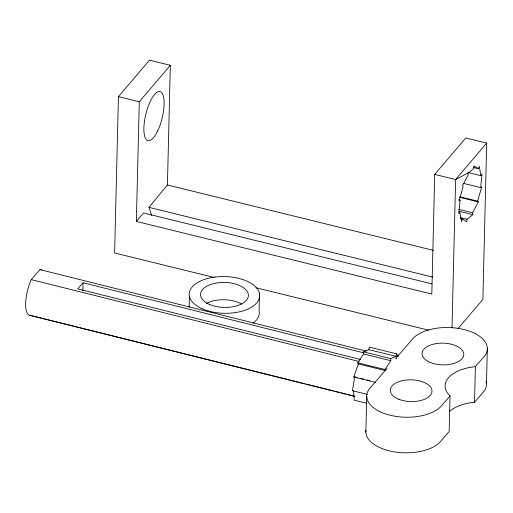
<?xml version="1.0" encoding="UTF-8"?>
<svg xmlns="http://www.w3.org/2000/svg" width="513" height="513" viewBox="0 0 513 513"><rect width="100%" height="100%" fill="white"/><g stroke="black" fill="none" stroke-linecap="round" stroke-linejoin="round"><path stroke-width="0.77" d="M82.882 290.672L83.074 282.759L363.723 352.841M151.662 215.479L148.962 207.355L167.418 184.981L170.342 65.305L149.495 60.181L118.432 96.636L114.611 252.992L214.838 277.629M458.032 328.602L482.88 299.438L486.696 143.069L465.83 137.952L434.723 174.394L431.799 294.064L136.355 221.436L139.279 101.76L170.342 65.305M189.15 307.345L189.412 296.341M259.495 293.513L259.071 310.801A35.262 18.372 1.4 0 1 252.954 323.248M365.852 432.177L366.724 396.568M396.459 358.452L395.703 358.452L413.568 337.849A39.129 20.385 1.4 0 1 464.143 329.558A39.129 20.385 1.4 0 1 484.907 355.663L475.384 366.648L471.351 367.167A39.129 20.385 1.4 0 0 448.163 393.913L450.029 395.901L449.157 431.516L439.635 442.501A39.129 20.385 1.4 0 1 394.26 451.863A39.129 20.385 1.4 0 1 365.949 430.26M452.011 327.916L455.627 179.544L486.696 143.069M449.638 411.323A39.129 20.385 1.4 0 1 470.479 402.776L474.519 402.263L475.384 366.648M486.478 383.782L487.35 348.167M458.571 199.762L460.116 200.141L458.763 213.838L459.828 212.01L461.559 221.552L462.367 219.019L460.821 218.641M463.624 183.41L480.662 187.611L482.021 173.913L480.95 175.741L467.785 172.496M459.815 196.768L477.622 201.154L478.353 201.891L472.64 212.754L472.871 214.658L467.061 219.288L466.721 221.853L462.367 219.019M357.016 377.433L354.682 376.856L352.437 390.726L367.225 394.362M375.535 382.403L353.746 377.042L358.356 363.935L357.792 362.819L363.525 353.983L363.486 351.867L368.815 349.667L369.302 347.109L396.543 353.81L397.934 356.163M363.486 351.867L390.72 358.561L396.049 356.362L396.543 353.81M477.622 201.154L481.701 186.976L480.662 187.611M473.768 167.591L478.411 168.732L479.225 166.199L480.95 175.741M41.649 269.985A23.476 7.913 -76 0 0 40.719 269.626L39.963 269.626L31.287 279.636L30.491 281.425A23.476 7.913 -76 0 0 29.664 315.251L354.336 396.325M390.72 358.561L390.765 360.684L385.026 369.514L385.59 370.636L358.356 363.935M136.355 221.436L143.563 212.972L432.01 283.888M83.074 282.759L77.771 288.877L360.754 359.536M450.029 395.901L440.507 406.886A39.129 20.385 1.4 0 1 389.931 415.177A39.129 20.385 1.4 0 1 369.168 389.072L387.026 368.469M474.519 402.263L484.041 391.272A39.129 20.385 1.4 0 0 486.067 381.223M434.723 174.394L455.627 179.544L467.914 173.099L470.953 170.951L473.723 168.463L474.057 165.898L478.411 168.732M460.116 200.141L459.084 200.775L463.162 186.597L462.431 185.86L468.138 174.997L467.914 173.099M353.746 377.042L354.682 376.856M29.664 315.251L304.594 383.666M118.432 96.636L139.279 101.76M459.77 197.313L478.353 201.891M458.705 209.317L472.64 212.754M458.93 211.221L472.871 214.658M460.09 217.576L467.061 219.288M167.418 184.981L433.357 250.357M148.962 207.355L432.786 277.129M256.019 287.755L428.509 330.16M397.036 355.573L398.588 355.958M368.815 349.667L396.049 356.362M363.525 353.983L390.765 360.684M357.792 362.819L385.026 369.514M360.908 378.389L363.242 378.966M367.128 379.921L369.469 380.492M366.66 403.256L354.214 400.198L353.624 390.701M39.963 269.626L366.192 351.084M31.287 279.636L359.068 361.485M306.152 384.057L310.807 385.218M312.366 385.603L333.335 390.835M334.886 391.227L339.548 392.387M341.1 392.778L345.762 393.939M347.314 394.33L354.303 396.074M206.495 303.407A23.944 12.479 1.4 0 1 241.604 304.049M398.877 399.294A20.866 10.876 1.4 0 0 431.888 392.221A20.866 10.876 1.4 0 0 402.647 380.627A20.866 10.876 1.4 0 0 398.877 399.294M430.683 362.601A20.866 10.876 1.4 0 0 463.688 355.522A20.866 10.876 1.4 0 0 434.447 343.934A20.866 10.876 1.4 0 0 430.683 362.601M202.443 308.89A35.262 18.372 1.4 0 0 259.315 298.303A35.262 18.372 1.4 0 0 211.606 277.584A35.262 18.372 1.4 0 0 202.443 308.89M209.509 304.408A23.944 12.479 1.4 0 0 248.125 297.219A23.944 12.479 1.4 0 0 215.729 283.15A23.944 12.479 1.4 0 0 209.509 304.408M157.683 130.879A25.259 8.388 -76.2 0 0 160.357 91.667A25.259 8.388 -76.2 0 0 143.993 125.743A25.259 8.388 -76.2 0 0 157.683 130.879"/></g></svg>
